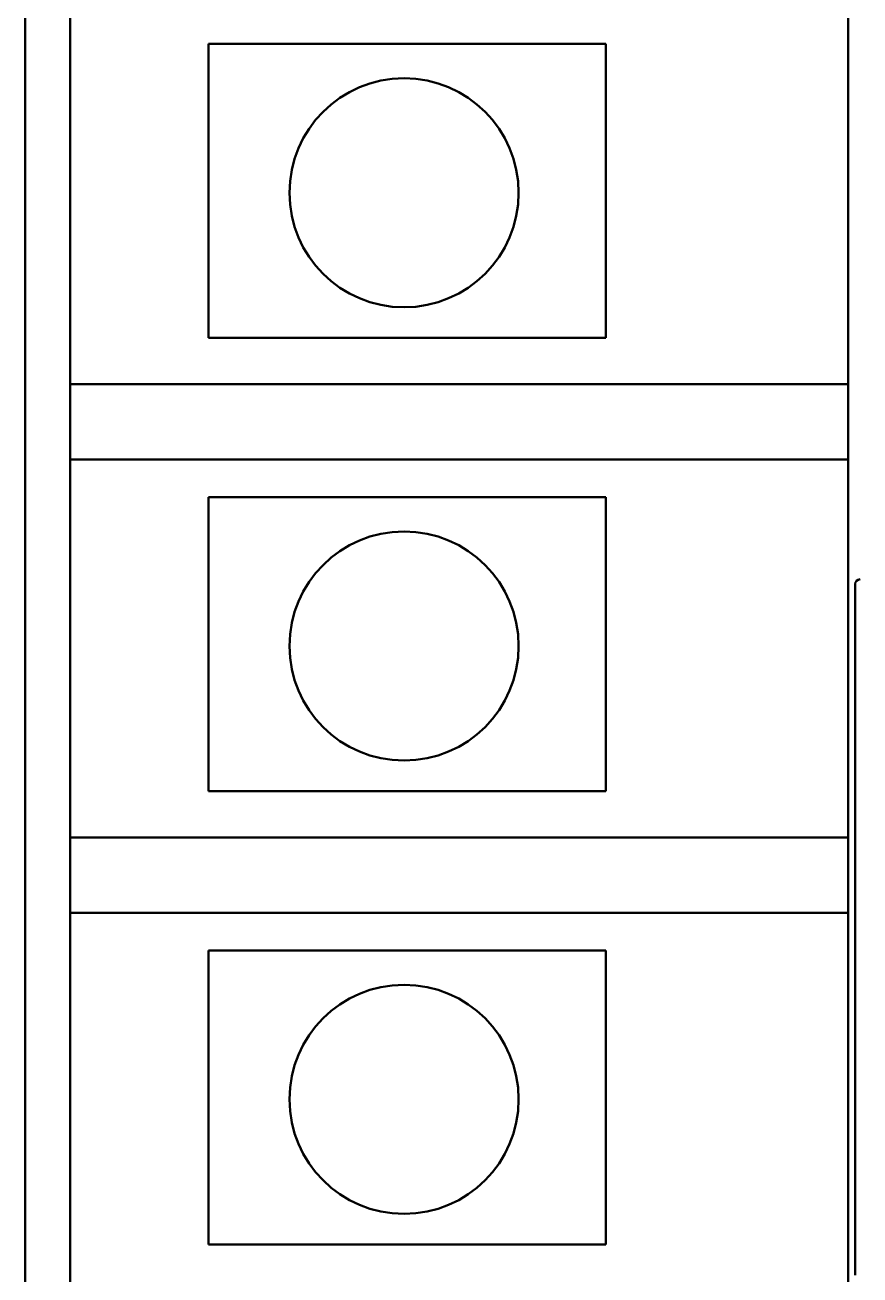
# Model space of a CAD drawing. Header units: inches. Extents: x 5.31 to 11.69, y 3.53 to 7.47.
# Drawn here: x 5.307 to 5.996, y 5.417 to 6.449 of the extents above; entities that cross this region are included whole.
import ezdxf

# ---------------------------------------------------------------- set-up
doc = ezdxf.new("R2010")
doc.units = ezdxf.units.IN
doc.header["$MEASUREMENT"] = 0
doc.layers.add('Visible (ANSI)', color=7, linetype='Continuous', lineweight=50)

msp = doc.modelspace()

# ---------------------------------------------------------------- linework, layer by layer
at = {"layer": 'Visible (ANSI)'}
for p, q in [((5.3074, 3.7283), (5.3074, 7.2717)), ((5.3445, 6.1526), (5.3445, 6.4644)), ((5.9862, 6.4644), (5.9862, 6.1526)), ((5.4587, 6.4333), (5.7862, 6.4333)), ((5.4587, 6.1907), (5.4587, 6.4333)), ((5.7862, 6.4333), (5.7862, 6.1907)), ((5.7862, 6.1907), (5.4587, 6.1907)), ((5.3445, 6.0904), (5.3445, 6.1526)), ((5.3445, 6.1526), (5.9862, 6.1526)), ((5.9862, 6.1526), (5.9862, 6.0904)), ((5.3445, 5.7785), (5.3445, 6.0904)), ((5.9862, 6.0904), (5.3445, 6.0904)), ((5.9862, 6.0904), (5.9862, 5.7785)), ((5.4587, 6.0592), (5.7862, 6.0592)), ((5.4587, 5.8167), (5.4587, 6.0592)), ((5.7862, 6.0592), (5.7862, 5.8167)), ((5.9919, 5.4174), (5.9919, 5.9875)), ((5.7862, 5.8167), (5.4587, 5.8167)), ((5.3445, 5.7163), (5.3445, 5.7785)), ((5.3445, 5.7785), (5.9862, 5.7785)), ((5.9862, 5.7785), (5.9862, 5.7163)), ((5.3445, 5.4073), (5.3445, 5.7163)), ((5.9862, 5.7163), (5.3445, 5.7163)), ((5.9862, 5.7163), (5.9862, 5.4073)), ((5.4587, 5.6852), (5.7862, 5.6852)), ((5.4587, 5.4427), (5.4587, 5.6852)), ((5.7862, 5.6852), (5.7862, 5.4427)), ((5.7862, 5.4427), (5.4587, 5.4427))]:
    msp.add_line(p, q, dxfattribs=at)
for centre in [(5.6199, 6.3104), (5.6199, 5.9364), (5.6199, 5.5624)]:
    msp.add_circle(centre, 0.0945, dxfattribs=at)
msp.add_arc((5.9959, 5.9875), 0.00394, 90, 180, dxfattribs=at)

doc.saveas('drawing.dxf')
